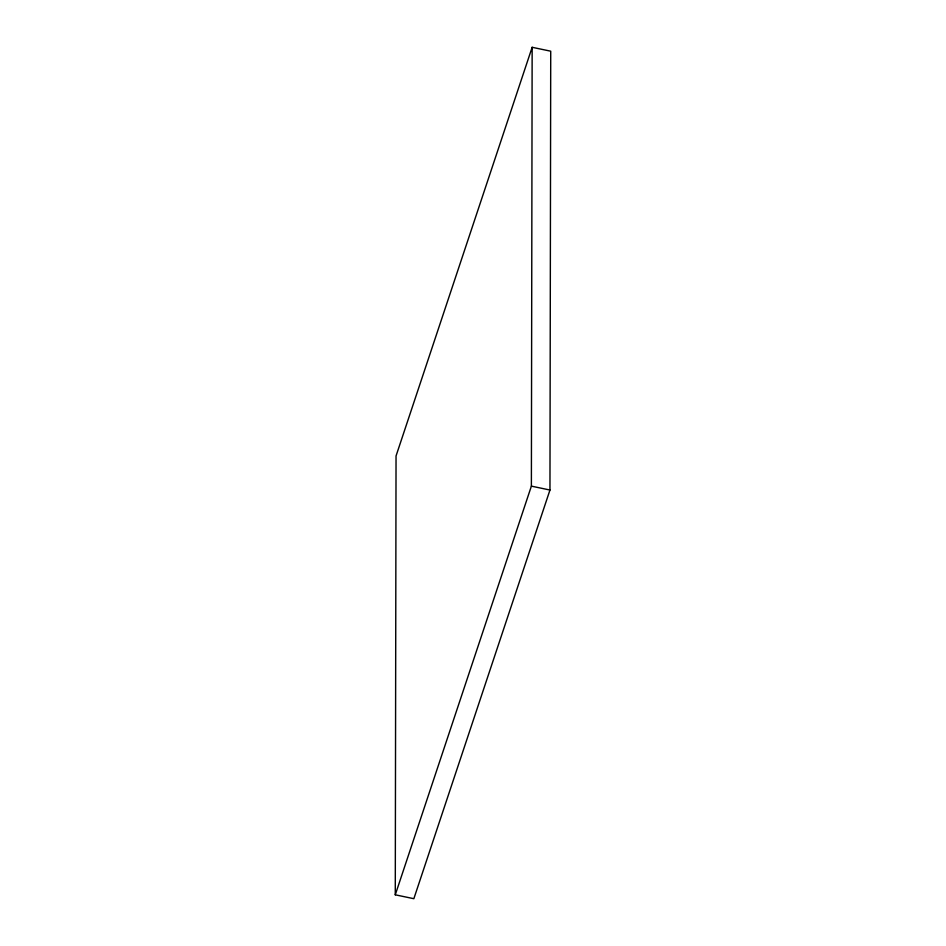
<?xml version="1.0" encoding="UTF-8"?>
<svg xmlns="http://www.w3.org/2000/svg" width="946" height="946" viewBox="0 0 946 946"><rect width="100%" height="100%" fill="white"/><g stroke="black" fill="none" stroke-linecap="round" stroke-linejoin="round"><path stroke-width="1.42" d="M395.274 894.81L396.043 455.96L532.149 47.3L550.726 51.19L549.957 490.04L413.851 898.7L395.274 894.81L531.38 486.138L532.149 47.3M531.38 486.138L549.957 490.04"/></g></svg>
